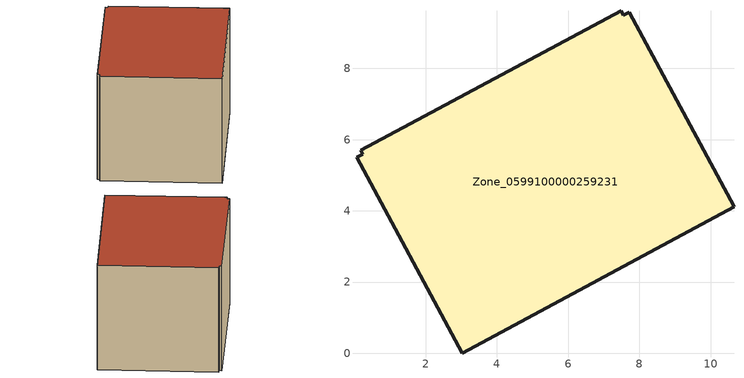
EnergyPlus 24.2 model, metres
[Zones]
Zone_0599100000259231
 floor ground (C_G): 7.49,9.62 7.55,9.49 7.72,9.58 10.66,4.12 3.03,0 0.06,5.5 0.23,5.59 0.17,5.7 z0
 wall outside (C_F): 10.66,4.12 7.72,9.58 7.55,9.49 7.49,9.62 0.17,5.7 0.23,5.59 0.06,5.5 3.03,0 10.66,4.12 z0:5.85
 roof outside (C_R): 7.55,9.49 7.49,9.62 0.17,5.7 0.23,5.59 0.06,5.5 3.03,0 10.66,4.12 7.72,9.58 z5.85
[BUILDING]
Pand.0599100000259231: North Axis=0; Terrain=City; Loads Convergence Tolerance Value=0.04; Temperature Convergence Tolerance Value=0.4; Solar Distribution=FullExterior; Maximum Number of Warmup Days=25; Minimum Number of Warmup Days=1
[Site:Location]
Rotterdam.The.Hague.AP_ZH_NLD Design_Conditions: Latitude=51.96; Longitude=4.45; Time Zone=1; Elevation=-4.5
[SITE:GROUNDTEMPERATURE:BUILDINGSURFACE]
18, 18, 18, 18, 18, 18, 18, 18, 18, 18, 18, 18
[MATERIAL] Thermal Absorptance=0.9; Solar Absorptance=0.7; Visible Absorptance=0.7
Name | Roughness | Thickness | Conductivity | Density | Specific Heat
G.TC.1946-1964 | MediumSmooth | 0.15 | 1 | 540 | 1210
F.TC.1946-1964 | Rough | 0.3 | 0.857143 | 1920 | 840
R.TC.1946-1964 | MediumRough | 0.2 | 0.235294 | 1500 | 1000
[CONSTRUCTION]
C_G: G.TC.1946-1964
C_F: F.TC.1946-1964
C_R: R.TC.1946-1964
[ZONE]
Zone_0599100000259231: Type=1; Multiplier=1; Ceiling Height=Autocalculate; Volume=Autocalculate; Floor Area=autocalculate; Part of Total Floor Area=Yes
[ZONEINFILTRATION:DESIGNFLOWRATE]
Infil_Zone_0599100000259231: Zone or ZoneList or Space or SpaceList=Zone_0599100000259231; Schedule=AlwaysOn; Design Flow Rate Calculation Method=Flow/Area; Flow Rate per Floor Area=0.003; Constant Term Coefficient=1; Temperature Term Coefficient=0; Velocity Term Coefficient=0; Velocity Squared Term Coefficient=0
[HVACTEMPLATE:ZONE:IDEALLOADSAIRSYSTEM]
Zone_0599100000259231: Maximum Heating Supply Air Temperature=50; Minimum Cooling Supply Air Temperature=13; Maximum Heating Supply Air Humidity Ratio=0.0156; Minimum Cooling Supply Air Humidity Ratio=0.0077; Heating Limit=NoLimit; Cooling Limit=NoLimit; Dehumidification Control Type=ConstantSensibleHeatRatio; Cooling Sensible Heat Ratio=0.7; Dehumidification Setpoint=60; Humidification Control Type=None; Humidification Setpoint=30; Outdoor Air Method=None; Outdoor Air Flow Rate per Person=0.00944; Outdoor Air Flow Rate per Zone Floor Area=0; Outdoor Air Flow Rate per Zone=0; Demand Controlled Ventilation Type=None; Outdoor Air Economizer Type=NoEconomizer; Heat Recovery Type=None; Sensible Heat Recovery Effectiveness=0.7; Latent Heat Recovery Effectiveness=0.65
[ZONECONTROL:THERMOSTAT]
ThermostatControl_Zone_0599100000259231: Zone or ZoneList=Zone_0599100000259231; Control Type Schedule=DualSetpointControlType; Control 1=Thermostat_Zone_0599100000259231; Temperature Difference Between Cutout And Setpoint=0
[THERMOSTATSETPOINT:DUALSETPOINT]
Thermostat_Zone_0599100000259231: Heating Setpoint Temperature Schedule=HeatingSetpoint_Zone_0599100000259231; Cooling Setpoint Temperature Schedule=CoolingSetpoint_Zone_0599100000259231
[SCHEDULE:COMPACT]
HeatingSetpoint_Zone_0599100000259231: Through: 12/31, For: AllDays, Until: 24:00, 21
CoolingSetpoint_Zone_0599100000259231: Through: 12/31, For: AllDays, Until: 24:00, 24
DualSetpointControlType: Through: 12/31, For: AllDays, Until: 24:00, 4
AlwaysOn: Through: 12/31, For: AllDays, Until: 24:00, 1
